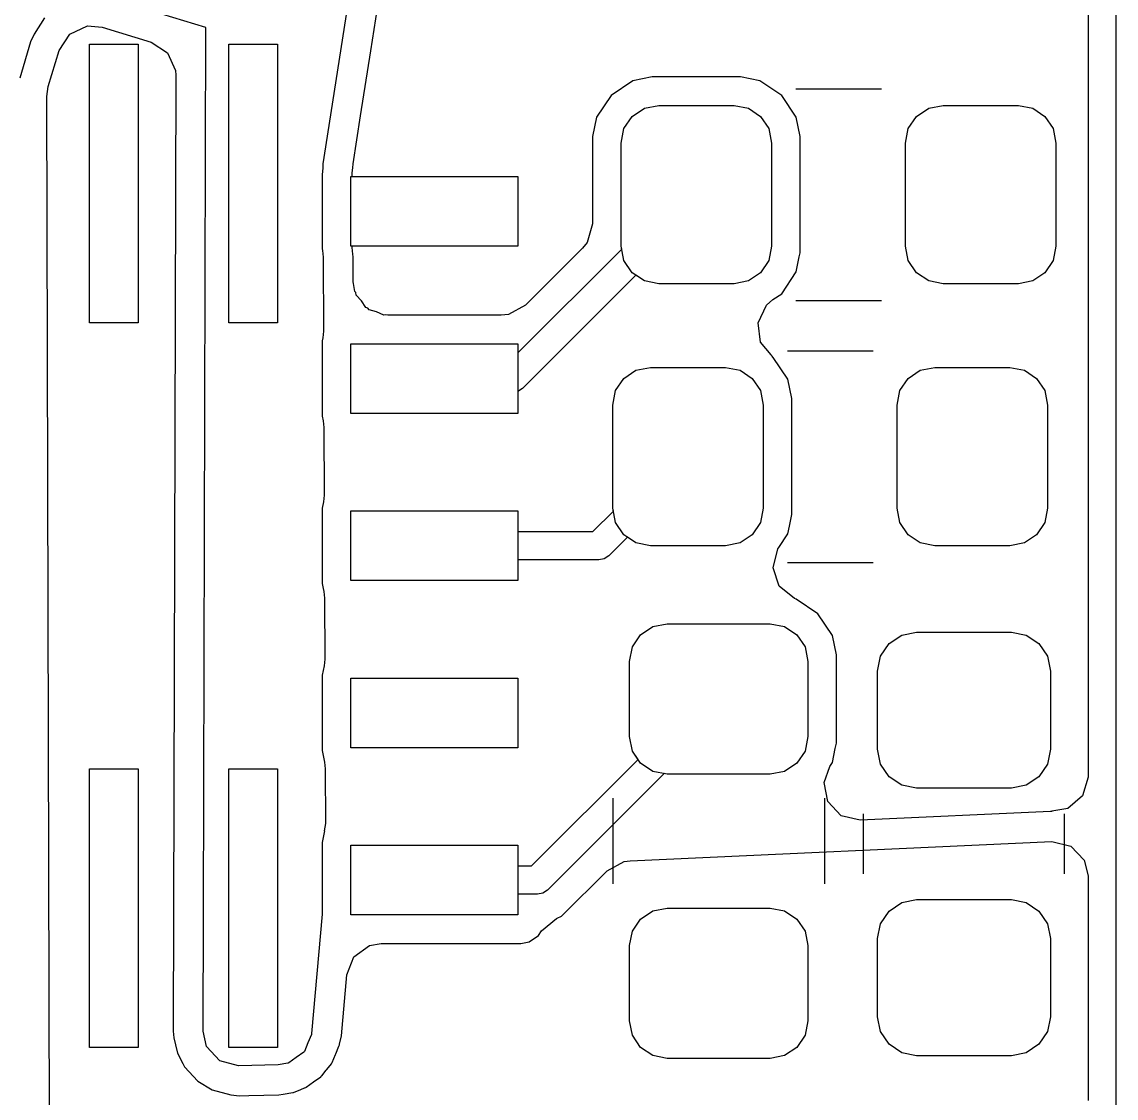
# Model space of a CAD drawing. Extents: x -28 to 34.6, y -6.7 to 48.3.
# Drawn here: x -3.925 to 0, y 3.719 to 7.581 of the extents above; entities that cross this region are included whole.
import ezdxf

# ---------------------------------------------------------------- set-up
doc = ezdxf.new("R2010")
doc.units = 0
doc.layers.add('BLACK', color=7, linetype='CONTINUOUS')

msp = doc.modelspace()

# ---------------------------------------------------------------- linework, layer by layer
at = {"layer": 'BLACK', "linetype": 'CONTINUOUS'}
for p, q in [((0, 0), (0, 15.4)), ((-0.1005, 11.382341), (-0.1005, 4.870903)), ((-2.727697, 7.828486), (-2.845669, 7.071502)), ((-2.673942, 7.477892), (-2.621876, 7.81198)), ((-3.265668, 7.561502), (-3.633802, 7.673543)), ((-3.843686, 7.596068), (-3.881657, 7.537417)), ((-3.881658, 7.537414), (-3.894413, 7.509733)), ((-3.881657, 7.537417), (-3.881658, 7.537414)), ((-3.791754, 7.479211), (-3.753782, 7.537862)), ((-3.753782, 7.537862), (-3.690128, 7.566672)), ((-3.690128, 7.566672), (-3.636794, 7.562504)), ((-3.636794, 7.562504), (-3.461123, 7.509039)), ((-3.2742, 4.37894), (-3.265668, 7.561502)), ((-3.894413, 7.509733), (-3.933139, 7.379472)), ((-3.683168, 6.501502), (-3.683168, 7.501502)), ((-3.683168, 7.501502), (-3.508168, 7.501502)), ((-3.683168, 6.501502), (-3.683168, 7.501502)), ((-3.683168, 7.501502), (-3.508168, 7.501502)), ((-3.508168, 7.501502), (-3.508168, 6.501502)), ((-3.508168, 7.501502), (-3.508168, 6.501502)), ((-3.461123, 7.509039), (-3.402722, 7.470689)), ((-3.183168, 6.501502), (-3.183168, 7.501502)), ((-3.183168, 7.501502), (-3.008168, 7.501502)), ((-3.183168, 6.501502), (-3.183168, 7.501502)), ((-3.183168, 7.501502), (-3.008168, 7.501502)), ((-3.008168, 7.501502), (-3.008168, 6.501502)), ((-3.008168, 7.501502), (-3.008168, 6.501502)), ((-3.830478, 7.348958), (-3.791754, 7.479211)), ((-3.402722, 7.470689), (-3.374323, 7.406851)), ((-2.7103, 7.244595), (-2.673942, 7.477892)), ((-3.373229, 7.39008), (-3.382426, 3.95943)), ((-3.374323, 7.406851), (-3.373229, 7.39008)), ((-1.664022, 7.383602), (-1.733179, 7.369846)), ((-1.66402, 7.383602), (-1.664022, 7.383602)), ((-1.347316, 7.383602), (-1.66402, 7.383602)), ((-1.347314, 7.383602), (-1.347316, 7.383602)), ((-1.278158, 7.369846), (-1.347314, 7.383602)), ((-3.835619, 7.314041), (-3.830478, 7.348958)), ((-1.733179, 7.369846), (-1.811608, 7.317442)), ((-1.278157, 7.369846), (-1.278158, 7.369846)), ((-1.278156, 7.369845), (-1.278157, 7.369846)), ((-1.199728, 7.317442), (-1.278156, 7.369845)), ((-1.149309, 7.341502), (-0.842027, 7.341502)), ((-3.83562, 7.313296), (-3.835548, 7.313795)), ((-3.825768, 3.598918), (-3.83562, 7.313296)), ((-3.835548, 7.313795), (-3.835619, 7.314041)), ((-1.811608, 7.317442), (-1.864012, 7.239013)), ((-1.147325, 7.239014), (-1.199728, 7.317442)), ((-1.736127, 7.241961), (-1.69233, 7.271226)), ((-1.736127, 7.241961), (-1.69233, 7.271226)), ((-1.736127, 7.241961), (-1.69233, 7.271226)), ((-1.69233, 7.271226), (-1.640668, 7.281502)), ((-1.69233, 7.271226), (-1.640668, 7.281502)), ((-1.69233, 7.271226), (-1.640668, 7.281502)), ((-1.640668, 7.281502), (-1.370668, 7.281502)), ((-1.640668, 7.281502), (-1.370668, 7.281502)), ((-1.640668, 7.281502), (-1.370668, 7.281502)), ((-1.370668, 7.281502), (-1.319006, 7.271226)), ((-1.370668, 7.281502), (-1.319006, 7.271226)), ((-1.370668, 7.281502), (-1.319006, 7.271226)), ((-1.319006, 7.271226), (-1.275209, 7.241961)), ((-1.319006, 7.271226), (-1.275209, 7.241961)), ((-1.319006, 7.271226), (-1.275209, 7.241961)), ((-0.716127, 7.241961), (-0.67233, 7.271226)), ((-0.716127, 7.241961), (-0.67233, 7.271226)), ((-0.67233, 7.271226), (-0.620668, 7.281502)), ((-0.67233, 7.271226), (-0.620668, 7.281502)), ((-0.620668, 7.281502), (-0.350668, 7.281502)), ((-0.620668, 7.281502), (-0.350668, 7.281502)), ((-0.350668, 7.281502), (-0.299006, 7.271226)), ((-0.350668, 7.281502), (-0.299006, 7.271226)), ((-0.299006, 7.271226), (-0.255209, 7.241961)), ((-0.299006, 7.271226), (-0.255209, 7.241961)), ((-2.737289, 7.071421), (-2.7103, 7.244595)), ((-1.864012, 7.239013), (-1.877768, 7.169857)), ((-1.765392, 7.198164), (-1.736127, 7.241961)), ((-1.765392, 7.198164), (-1.736127, 7.241961)), ((-1.765392, 7.198164), (-1.736127, 7.241961)), ((-1.275209, 7.241961), (-1.245944, 7.198164)), ((-1.275209, 7.241961), (-1.245944, 7.198164)), ((-1.275209, 7.241961), (-1.245944, 7.198164)), ((-1.147325, 7.239013), (-1.147325, 7.239014)), ((-1.133568, 7.169857), (-1.147325, 7.239013)), ((-0.745392, 7.198164), (-0.716127, 7.241961)), ((-0.745392, 7.198164), (-0.716127, 7.241961)), ((-0.255209, 7.241961), (-0.225944, 7.198164)), ((-0.255209, 7.241961), (-0.225944, 7.198164)), ((-1.775668, 7.146502), (-1.765392, 7.198164)), ((-1.775668, 7.146502), (-1.765392, 7.198164)), ((-1.775668, 7.146502), (-1.765392, 7.198164)), ((-1.245944, 7.198164), (-1.235668, 7.146502)), ((-1.245944, 7.198164), (-1.235668, 7.146502)), ((-1.245944, 7.198164), (-1.235668, 7.146502)), ((-0.755668, 7.146502), (-0.745392, 7.198164)), ((-0.755668, 7.146502), (-0.745392, 7.198164)), ((-0.225944, 7.198164), (-0.215668, 7.146502)), ((-0.225944, 7.198164), (-0.215668, 7.146502)), ((-1.877768, 7.169857), (-1.877768, 6.856999)), ((-1.775668, 6.776502), (-1.775668, 7.146502)), ((-1.775668, 6.776502), (-1.775668, 7.146502)), ((-1.775668, 6.776502), (-1.775668, 7.146502)), ((-1.235668, 7.146502), (-1.235668, 6.776502)), ((-1.235668, 7.146502), (-1.235668, 6.776502)), ((-1.235668, 7.146502), (-1.235668, 6.776502)), ((-1.133568, 6.753148), (-1.133568, 7.169857)), ((-0.755668, 6.776502), (-0.755668, 7.146502)), ((-0.755668, 6.776502), (-0.755668, 7.146502)), ((-0.215668, 7.146502), (-0.215668, 6.776502)), ((-0.215668, 7.146502), (-0.215668, 6.776502)), ((-2.845669, 7.071502), (-2.845624, 7.060035)), ((-2.738636, 7.058039), (-2.737289, 7.071421)), ((-2.847171, 7.042621), (-2.847768, 7.036556)), ((-2.847768, 7.036556), (-2.847768, 6.766451)), ((-2.845624, 7.060035), (-2.847303, 7.042634)), ((-2.847303, 7.042634), (-2.847171, 7.042621)), ((-2.745668, 6.776502), (-2.745668, 7.026502)), ((-2.745668, 7.026502), (-2.740668, 7.026502)), ((-2.745668, 6.776502), (-2.745668, 7.026502)), ((-2.745668, 7.026502), (-2.145668, 7.026502)), ((-2.745668, 6.776502), (-2.745668, 7.026502)), ((-2.745668, 7.026502), (-2.145668, 7.026502)), ((-2.740668, 7.026697), (-2.740094, 7.038616)), ((-2.740668, 7.026502), (-2.740668, 7.026697)), ((-2.740094, 7.038616), (-2.739019, 7.049749)), ((-2.739019, 7.049749), (-2.738636, 7.058039)), ((-2.145668, 7.026502), (-2.145668, 6.776502)), ((-2.145668, 7.026502), (-2.145668, 6.776502)), ((-1.877768, 6.856999), (-1.897453, 6.78996)), ((-2.847768, 6.766451), (-2.847766, 6.766436)), ((-2.847766, 6.766436), (-2.846739, 6.761271)), ((-2.846739, 6.761271), (-2.84436, 6.737582)), ((-2.74053, 6.776502), (-2.745668, 6.776502)), ((-2.145668, 6.776502), (-2.745668, 6.776502)), ((-2.145668, 6.776502), (-2.745668, 6.776502)), ((-2.740454, 6.77384), (-2.74053, 6.776502)), ((-2.740175, 6.771973), (-2.740454, 6.77384)), ((-2.737796, 6.748284), (-2.740175, 6.771973)), ((-2.145668, 6.393344), (-1.773485, 6.765528)), ((-1.914087, 6.769318), (-2.118484, 6.564921)), ((-1.897453, 6.78996), (-1.914087, 6.769318)), ((-1.773485, 6.765528), (-1.775668, 6.776502)), ((-1.765392, 6.72484), (-1.775668, 6.776502)), ((-1.765392, 6.72484), (-1.775668, 6.776502)), ((-1.235668, 6.776502), (-1.245944, 6.72484)), ((-1.235668, 6.776502), (-1.245944, 6.72484)), ((-1.235668, 6.776502), (-1.245944, 6.72484)), ((-1.136537, 6.738225), (-1.133568, 6.753148)), ((-0.745392, 6.72484), (-0.755668, 6.776502)), ((-0.745392, 6.72484), (-0.755668, 6.776502)), ((-0.215668, 6.776502), (-0.225944, 6.72484)), ((-0.215668, 6.776502), (-0.225944, 6.72484)), ((-2.84436, 6.737582), (-2.843316, 6.471646)), ((-2.737261, 6.738002), (-2.737796, 6.748284)), ((-2.736918, 6.650575), (-2.737261, 6.738002)), ((-1.736127, 6.681043), (-1.765392, 6.72484)), ((-1.736127, 6.681043), (-1.765392, 6.72484)), ((-1.245944, 6.72484), (-1.275209, 6.681043)), ((-1.245944, 6.72484), (-1.275209, 6.681043)), ((-1.245944, 6.72484), (-1.275209, 6.681043)), ((-1.147325, 6.68399), (-1.136537, 6.738225)), ((-0.716127, 6.681043), (-0.745392, 6.72484)), ((-0.716127, 6.681043), (-0.745392, 6.72484)), ((-0.225944, 6.72484), (-0.255209, 6.681043)), ((-0.225944, 6.72484), (-0.255209, 6.681043)), ((-1.69233, 6.651778), (-1.736127, 6.681043)), ((-1.69233, 6.651778), (-1.736127, 6.681043)), ((-1.275209, 6.681043), (-1.319006, 6.651778)), ((-1.275209, 6.681043), (-1.319006, 6.651778)), ((-1.275209, 6.681043), (-1.319006, 6.651778)), ((-1.199728, 6.605562), (-1.147325, 6.68399)), ((-0.67233, 6.651778), (-0.716127, 6.681043)), ((-0.67233, 6.651778), (-0.716127, 6.681043)), ((-0.255209, 6.681043), (-0.299006, 6.651778)), ((-0.255209, 6.681043), (-0.299006, 6.651778)), ((-2.736874, 6.649047), (-2.736918, 6.650575)), ((-2.735449, 6.642919), (-2.736874, 6.649047)), ((-2.730852, 6.61427), (-2.735449, 6.642919)), ((-1.723034, 6.672295), (-2.129747, 6.265581)), ((-1.69233, 6.651778), (-1.723034, 6.672295)), ((-1.640668, 6.641502), (-1.69233, 6.651778)), ((-1.640668, 6.641502), (-1.69233, 6.651778)), ((-1.640668, 6.641502), (-1.69233, 6.651778)), ((-1.370668, 6.641502), (-1.640668, 6.641502)), ((-1.370668, 6.641502), (-1.640668, 6.641502)), ((-1.370668, 6.641502), (-1.640668, 6.641502)), ((-1.319006, 6.651778), (-1.370668, 6.641502)), ((-1.319006, 6.651778), (-1.370668, 6.641502)), ((-1.319006, 6.651778), (-1.370668, 6.641502)), ((-0.620668, 6.641502), (-0.67233, 6.651778)), ((-0.620668, 6.641502), (-0.67233, 6.651778)), ((-0.350668, 6.641502), (-0.620668, 6.641502)), ((-0.350668, 6.641502), (-0.620668, 6.641502)), ((-0.299006, 6.651778), (-0.350668, 6.641502)), ((-0.299006, 6.651778), (-0.350668, 6.641502)), ((-2.72772, 6.60969), (-2.730852, 6.61427)), ((-2.725719, 6.601091), (-2.72772, 6.60969)), ((-2.707297, 6.579831), (-2.725719, 6.601091)), ((-1.231136, 6.584577), (-1.199728, 6.605562)), ((-2.691407, 6.556599), (-2.707297, 6.579831)), ((-2.684718, 6.553774), (-2.691407, 6.556599)), ((-2.118484, 6.564921), (-2.179807, 6.531436)), ((-1.284641, 6.501316), (-1.254486, 6.564344)), ((-1.254486, 6.564344), (-1.231136, 6.584577)), ((-1.149309, 6.581502), (-0.842027, 6.581502)), ((-2.679964, 6.548287), (-2.684718, 6.553774)), ((-2.652968, 6.540361), (-2.679964, 6.548287)), ((-2.627046, 6.529409), (-2.652968, 6.540361)), ((-2.619893, 6.530648), (-2.627046, 6.529409)), ((-2.612925, 6.528602), (-2.619893, 6.530648)), ((-2.206165, 6.528602), (-2.612925, 6.528602)), ((-2.179807, 6.531436), (-2.206165, 6.528602)), ((-3.508168, 6.501502), (-3.683168, 6.501502)), ((-3.508168, 6.501502), (-3.683168, 6.501502)), ((-3.008168, 6.501502), (-3.183168, 6.501502)), ((-3.008168, 6.501502), (-3.183168, 6.501502)), ((-1.275934, 6.431991), (-1.284641, 6.501316)), ((-2.845697, 6.446972), (-2.847768, 6.436561)), ((-2.843316, 6.471646), (-2.845697, 6.446972)), ((-2.847768, 6.436561), (-2.847768, 6.166449)), ((-2.745668, 6.176502), (-2.745668, 6.426502)), ((-2.745668, 6.426502), (-2.145668, 6.426502)), ((-2.745668, 6.176502), (-2.745668, 6.426502)), ((-2.745668, 6.426502), (-2.145668, 6.426502)), ((-2.745668, 6.176502), (-2.745668, 6.426502)), ((-2.745668, 6.426502), (-2.145668, 6.426502)), ((-2.145668, 6.426502), (-2.145668, 6.393344)), ((-2.145668, 6.426502), (-2.145668, 6.176502)), ((-2.145668, 6.426502), (-2.145668, 6.176502)), ((-1.237929, 6.386514), (-1.275934, 6.431991)), ((-1.179309, 6.401502), (-0.872027, 6.401502)), ((-1.238364, 6.386078), (-1.237929, 6.386514)), ((-1.233496, 6.38121), (-1.238364, 6.386078)), ((-1.23113, 6.378379), (-1.233496, 6.38121)), ((-1.22973, 6.377444), (-1.23113, 6.378379)), ((-1.22973, 6.377443), (-1.22973, 6.377444)), ((-1.229728, 6.377442), (-1.22973, 6.377443)), ((-1.177325, 6.299014), (-1.229728, 6.377442)), ((-1.766127, 6.301961), (-1.72233, 6.331226)), ((-1.766127, 6.301961), (-1.72233, 6.331226)), ((-1.766127, 6.301961), (-1.72233, 6.331226)), ((-1.72233, 6.331226), (-1.670668, 6.341502)), ((-1.72233, 6.331226), (-1.670668, 6.341502)), ((-1.72233, 6.331226), (-1.670668, 6.341502)), ((-1.670668, 6.341502), (-1.400668, 6.341502)), ((-1.670668, 6.341502), (-1.400668, 6.341502)), ((-1.670668, 6.341502), (-1.400668, 6.341502)), ((-1.400668, 6.341502), (-1.349006, 6.331226)), ((-1.400668, 6.341502), (-1.349006, 6.331226)), ((-1.400668, 6.341502), (-1.349006, 6.331226)), ((-1.349006, 6.331226), (-1.305209, 6.301961)), ((-1.349006, 6.331226), (-1.305209, 6.301961)), ((-1.349006, 6.331226), (-1.305209, 6.301961)), ((-0.746127, 6.301961), (-0.70233, 6.331226)), ((-0.746127, 6.301961), (-0.70233, 6.331226)), ((-0.70233, 6.331226), (-0.650668, 6.341502)), ((-0.70233, 6.331226), (-0.650668, 6.341502)), ((-0.650668, 6.341502), (-0.380668, 6.341502)), ((-0.650668, 6.341502), (-0.380668, 6.341502)), ((-0.380668, 6.341502), (-0.329006, 6.331226)), ((-0.380668, 6.341502), (-0.329006, 6.331226)), ((-0.329006, 6.331226), (-0.285209, 6.301961)), ((-0.329006, 6.331226), (-0.285209, 6.301961)), ((-1.795392, 6.258164), (-1.766127, 6.301961)), ((-1.795392, 6.258164), (-1.766127, 6.301961)), ((-1.795392, 6.258164), (-1.766127, 6.301961)), ((-1.305209, 6.301961), (-1.275944, 6.258164)), ((-1.305209, 6.301961), (-1.275944, 6.258164)), ((-1.305209, 6.301961), (-1.275944, 6.258164)), ((-1.177325, 6.299013), (-1.177325, 6.299014)), ((-1.163568, 6.229857), (-1.177325, 6.299013)), ((-0.775392, 6.258164), (-0.746127, 6.301961)), ((-0.775392, 6.258164), (-0.746127, 6.301961)), ((-0.285209, 6.301961), (-0.255944, 6.258164)), ((-0.285209, 6.301961), (-0.255944, 6.258164)), ((-2.129747, 6.265581), (-2.145668, 6.254944)), ((-2.145668, 6.254944), (-2.145668, 6.176502)), ((-1.805668, 6.206502), (-1.795392, 6.258164)), ((-1.805668, 6.206502), (-1.795392, 6.258164)), ((-1.805668, 6.206502), (-1.795392, 6.258164)), ((-1.275944, 6.258164), (-1.265668, 6.206502)), ((-1.275944, 6.258164), (-1.265668, 6.206502)), ((-1.275944, 6.258164), (-1.265668, 6.206502)), ((-0.785668, 6.206502), (-0.775392, 6.258164)), ((-0.785668, 6.206502), (-0.775392, 6.258164)), ((-0.255944, 6.258164), (-0.245668, 6.206502)), ((-0.255944, 6.258164), (-0.245668, 6.206502)), ((-1.805668, 5.836502), (-1.805668, 6.206502)), ((-1.805668, 5.836502), (-1.805668, 6.206502)), ((-1.805668, 5.836502), (-1.805668, 6.206502)), ((-1.265668, 6.206502), (-1.265668, 5.836502)), ((-1.265668, 6.206502), (-1.265668, 5.836502)), ((-1.265668, 6.206502), (-1.265668, 5.836502)), ((-1.163568, 5.813148), (-1.163568, 6.229857)), ((-0.785668, 5.836502), (-0.785668, 6.206502)), ((-0.785668, 5.836502), (-0.785668, 6.206502)), ((-0.245668, 6.206502), (-0.245668, 5.836502)), ((-0.245668, 6.206502), (-0.245668, 5.836502)), ((-2.847768, 6.166449), (-2.847767, 6.166445)), ((-2.847767, 6.166445), (-2.844339, 6.149205)), ((-2.145668, 6.176502), (-2.745668, 6.176502)), ((-2.145668, 6.176502), (-2.745668, 6.176502)), ((-2.145668, 6.176502), (-2.745668, 6.176502)), ((-2.844339, 6.149205), (-2.84196, 6.125511)), ((-2.84196, 6.125511), (-2.84101, 5.883241)), ((-2.843391, 5.858568), (-2.847768, 5.836561)), ((-2.84101, 5.883241), (-2.843391, 5.858568)), ((-2.847768, 5.836561), (-2.847768, 5.566452)), ((-2.745668, 5.576502), (-2.745668, 5.826502)), ((-2.745668, 5.826502), (-2.145668, 5.826502)), ((-2.745668, 5.576502), (-2.745668, 5.826502)), ((-2.745668, 5.826502), (-2.145668, 5.826502)), ((-2.745668, 5.576502), (-2.745668, 5.826502)), ((-2.745668, 5.826502), (-2.145668, 5.826502)), ((-2.145668, 5.826502), (-2.145668, 5.752302)), ((-2.145668, 5.826502), (-2.145668, 5.576502)), ((-2.145668, 5.826502), (-2.145668, 5.576502)), ((-1.87671, 5.752302), (-1.803485, 5.825528)), ((-1.803485, 5.825528), (-1.805668, 5.836502)), ((-1.795392, 5.78484), (-1.805668, 5.836502)), ((-1.795392, 5.78484), (-1.805668, 5.836502)), ((-1.265668, 5.836502), (-1.275944, 5.78484)), ((-1.265668, 5.836502), (-1.275944, 5.78484)), ((-1.265668, 5.836502), (-1.275944, 5.78484)), ((-1.171794, 5.771797), (-1.163568, 5.813148)), ((-0.775392, 5.78484), (-0.785668, 5.836502)), ((-0.775392, 5.78484), (-0.785668, 5.836502)), ((-0.245668, 5.836502), (-0.255944, 5.78484)), ((-0.245668, 5.836502), (-0.255944, 5.78484)), ((-1.766127, 5.741043), (-1.795392, 5.78484)), ((-1.766127, 5.741043), (-1.795392, 5.78484)), ((-1.275944, 5.78484), (-1.305209, 5.741043)), ((-1.275944, 5.78484), (-1.305209, 5.741043)), ((-1.275944, 5.78484), (-1.305209, 5.741043)), ((-1.177325, 5.74399), (-1.171794, 5.771797)), ((-0.746127, 5.741043), (-0.775392, 5.78484)), ((-0.746127, 5.741043), (-0.775392, 5.78484)), ((-0.255944, 5.78484), (-0.285209, 5.741043)), ((-0.255944, 5.78484), (-0.285209, 5.741043)), ((-2.145668, 5.752302), (-1.87671, 5.752302)), ((-1.753034, 5.732295), (-1.819747, 5.665581)), ((-1.72233, 5.711778), (-1.766127, 5.741043)), ((-1.72233, 5.711778), (-1.766127, 5.741043)), ((-1.72233, 5.711778), (-1.753034, 5.732295)), ((-1.305209, 5.741043), (-1.349006, 5.711778)), ((-1.305209, 5.741043), (-1.349006, 5.711778)), ((-1.305209, 5.741043), (-1.349006, 5.711778)), ((-1.209615, 5.695666), (-1.177325, 5.74399)), ((-0.70233, 5.711778), (-0.746127, 5.741043)), ((-0.70233, 5.711778), (-0.746127, 5.741043)), ((-0.285209, 5.741043), (-0.329006, 5.711778)), ((-0.285209, 5.741043), (-0.329006, 5.711778)), ((-1.670668, 5.701502), (-1.72233, 5.711778)), ((-1.670668, 5.701502), (-1.72233, 5.711778)), ((-1.670668, 5.701502), (-1.72233, 5.711778)), ((-1.400668, 5.701502), (-1.670668, 5.701502)), ((-1.400668, 5.701502), (-1.670668, 5.701502)), ((-1.400668, 5.701502), (-1.670668, 5.701502)), ((-1.349006, 5.711778), (-1.400668, 5.701502)), ((-1.349006, 5.711778), (-1.400668, 5.701502)), ((-1.349006, 5.711778), (-1.400668, 5.701502)), ((-1.213133, 5.690081), (-1.209615, 5.695666)), ((-0.650668, 5.701502), (-0.70233, 5.711778)), ((-0.650668, 5.701502), (-0.70233, 5.711778)), ((-0.380668, 5.701502), (-0.650668, 5.701502)), ((-0.380668, 5.701502), (-0.650668, 5.701502)), ((-0.329006, 5.711778), (-0.380668, 5.701502)), ((-0.329006, 5.711778), (-0.380668, 5.701502)), ((-1.836228, 5.654569), (-1.855668, 5.650702)), ((-1.819747, 5.665581), (-1.836228, 5.654569)), ((-1.230414, 5.622383), (-1.213133, 5.690081)), ((-1.855668, 5.650702), (-2.145668, 5.650702)), ((-2.145668, 5.650702), (-2.145668, 5.576502)), ((-1.208351, 5.556088), (-1.230414, 5.622383)), ((-1.179309, 5.641502), (-0.872027, 5.641502)), ((-2.145668, 5.576502), (-2.745668, 5.576502)), ((-2.145668, 5.576502), (-2.745668, 5.576502)), ((-2.145668, 5.576502), (-2.745668, 5.576502)), ((-2.847768, 5.566452), (-2.847767, 5.566448)), ((-2.847767, 5.566448), (-2.844218, 5.548602)), ((-2.844218, 5.548602), (-2.841939, 5.537144)), ((-2.841939, 5.537144), (-2.839559, 5.513446)), ((-1.153949, 5.512245), (-1.208351, 5.556088)), ((-2.839559, 5.513446), (-2.838701, 5.294845)), ((-1.148159, 5.509847), (-1.153949, 5.512245)), ((-1.148157, 5.509846), (-1.148159, 5.509847)), ((-1.148156, 5.509845), (-1.148157, 5.509846)), ((-1.069728, 5.457442), (-1.148156, 5.509845)), ((-1.017325, 5.379014), (-1.069728, 5.457442)), ((-1.66233, 5.411226), (-1.610668, 5.421502)), ((-1.66233, 5.411226), (-1.610668, 5.421502)), ((-1.66233, 5.411226), (-1.610668, 5.421502)), ((-1.610668, 5.421502), (-1.240668, 5.421502)), ((-1.610668, 5.421502), (-1.240668, 5.421502)), ((-1.610668, 5.421502), (-1.240668, 5.421502)), ((-1.240668, 5.421502), (-1.189006, 5.411226)), ((-1.240668, 5.421502), (-1.189006, 5.411226)), ((-1.240668, 5.421502), (-1.189006, 5.411226)), ((-1.735392, 5.338164), (-1.706127, 5.381961)), ((-1.735392, 5.338164), (-1.706127, 5.381961)), ((-1.735392, 5.338164), (-1.706127, 5.381961)), ((-1.706127, 5.381961), (-1.66233, 5.411226)), ((-1.706127, 5.381961), (-1.66233, 5.411226)), ((-1.706127, 5.381961), (-1.66233, 5.411226)), ((-1.189006, 5.411226), (-1.145209, 5.381961)), ((-1.189006, 5.411226), (-1.145209, 5.381961)), ((-1.189006, 5.411226), (-1.145209, 5.381961)), ((-1.145209, 5.381961), (-1.115944, 5.338164)), ((-1.145209, 5.381961), (-1.115944, 5.338164)), ((-1.145209, 5.381961), (-1.115944, 5.338164)), ((-1.017325, 5.379013), (-1.017325, 5.379014)), ((-1.003568, 5.309857), (-1.017325, 5.379013)), ((-0.814663, 5.350497), (-0.769244, 5.380845)), ((-0.814663, 5.350497), (-0.769244, 5.380845)), ((-0.769244, 5.380845), (-0.715668, 5.391502)), ((-0.769244, 5.380845), (-0.715668, 5.391502)), ((-0.715668, 5.391502), (-0.375668, 5.391502)), ((-0.715668, 5.391502), (-0.375668, 5.391502)), ((-0.375668, 5.391502), (-0.322092, 5.380845)), ((-0.375668, 5.391502), (-0.322092, 5.380845)), ((-0.322092, 5.380845), (-0.276673, 5.350497)), ((-0.322092, 5.380845), (-0.276673, 5.350497)), ((-0.845011, 5.305078), (-0.814663, 5.350497)), ((-0.845011, 5.305078), (-0.814663, 5.350497)), ((-0.276673, 5.350497), (-0.246325, 5.305078)), ((-0.276673, 5.350497), (-0.246325, 5.305078)), ((-1.745668, 5.286502), (-1.735392, 5.338164)), ((-1.745668, 5.286502), (-1.735392, 5.338164)), ((-1.745668, 5.286502), (-1.735392, 5.338164)), ((-1.115944, 5.338164), (-1.105668, 5.286502)), ((-1.115944, 5.338164), (-1.105668, 5.286502)), ((-1.115944, 5.338164), (-1.105668, 5.286502)), ((-1.003568, 4.993148), (-1.003568, 5.309857)), ((-0.855668, 5.251502), (-0.845011, 5.305078)), ((-0.855668, 5.251502), (-0.845011, 5.305078)), ((-0.246325, 5.305078), (-0.235668, 5.251502)), ((-0.246325, 5.305078), (-0.235668, 5.251502)), ((-2.841083, 5.270167), (-2.847768, 5.236561)), ((-2.838701, 5.294845), (-2.841083, 5.270167)), ((-1.745668, 5.016502), (-1.745668, 5.286502)), ((-1.745668, 5.016502), (-1.745668, 5.286502)), ((-1.745668, 5.016502), (-1.745668, 5.286502)), ((-1.105668, 5.286502), (-1.105668, 5.016502)), ((-1.105668, 5.286502), (-1.105668, 5.016502)), ((-1.105668, 5.286502), (-1.105668, 5.016502)), ((-2.847768, 5.236561), (-2.847768, 4.966452)), ((-2.745668, 4.976502), (-2.745668, 5.226502)), ((-2.745668, 5.226502), (-2.145668, 5.226502)), ((-2.745668, 4.976502), (-2.745668, 5.226502)), ((-2.745668, 5.226502), (-2.145668, 5.226502)), ((-2.745668, 4.976502), (-2.745668, 5.226502)), ((-2.745668, 5.226502), (-2.145668, 5.226502)), ((-2.145668, 5.226502), (-2.145668, 4.976502)), ((-2.145668, 5.226502), (-2.145668, 4.976502)), ((-2.145668, 5.226502), (-2.145668, 4.976502)), ((-0.855668, 4.971502), (-0.855668, 5.251502)), ((-0.855668, 4.971502), (-0.855668, 5.251502)), ((-0.235668, 5.251502), (-0.235668, 4.971502)), ((-0.235668, 5.251502), (-0.235668, 4.971502)), ((-1.735392, 4.96484), (-1.745668, 5.016502)), ((-1.735392, 4.96484), (-1.745668, 5.016502)), ((-1.735392, 4.96484), (-1.745668, 5.016502)), ((-1.105668, 5.016502), (-1.115944, 4.96484)), ((-1.105668, 5.016502), (-1.115944, 4.96484)), ((-1.105668, 5.016502), (-1.115944, 4.96484)), ((-1.007505, 4.973356), (-1.003568, 4.993148)), ((-2.847768, 4.966452), (-2.847767, 4.966448)), ((-2.847767, 4.966448), (-2.841844, 4.936665)), ((-2.145668, 4.976502), (-2.745668, 4.976502)), ((-2.145668, 4.976502), (-2.745668, 4.976502)), ((-2.145668, 4.976502), (-2.745668, 4.976502)), ((-1.714876, 4.934137), (-1.735392, 4.96484)), ((-1.706127, 4.921043), (-1.735392, 4.96484)), ((-1.706127, 4.921043), (-1.735392, 4.96484)), ((-1.115944, 4.96484), (-1.145209, 4.921043)), ((-1.115944, 4.96484), (-1.145209, 4.921043)), ((-1.115944, 4.96484), (-1.145209, 4.921043)), ((-1.017325, 4.92399), (-1.007505, 4.973356)), ((-0.845011, 4.917926), (-0.855668, 4.971502)), ((-0.845011, 4.917926), (-0.855668, 4.971502)), ((-0.235668, 4.971502), (-0.246325, 4.917926)), ((-0.235668, 4.971502), (-0.246325, 4.917926)), ((-2.841844, 4.936665), (-2.839539, 4.925075)), ((-2.839539, 4.925075), (-2.837159, 4.901377)), ((-2.09671, 4.552302), (-1.714876, 4.934137)), ((-1.66233, 4.891778), (-1.706127, 4.921043)), ((-1.66233, 4.891778), (-1.706127, 4.921043)), ((-1.145209, 4.921043), (-1.189006, 4.891778)), ((-1.145209, 4.921043), (-1.189006, 4.891778)), ((-1.145209, 4.921043), (-1.189006, 4.891778)), ((-1.047707, 4.852066), (-1.027395, 4.90892)), ((-1.027395, 4.90892), (-1.017325, 4.92399)), ((-0.814663, 4.872507), (-0.845011, 4.917926)), ((-0.814663, 4.872507), (-0.845011, 4.917926)), ((-0.246325, 4.917926), (-0.276673, 4.872507)), ((-0.246325, 4.917926), (-0.276673, 4.872507)), ((-3.683168, 3.901502), (-3.683168, 4.901502)), ((-3.683168, 4.901502), (-3.508168, 4.901502)), ((-3.683168, 3.901502), (-3.683168, 4.901502)), ((-3.683168, 4.901502), (-3.508168, 4.901502)), ((-3.508168, 4.901502), (-3.508168, 3.901502)), ((-3.508168, 4.901502), (-3.508168, 3.901502)), ((-3.183168, 3.901502), (-3.183168, 4.901502)), ((-3.183168, 4.901502), (-3.008168, 4.901502)), ((-3.183168, 3.901502), (-3.183168, 4.901502)), ((-3.183168, 4.901502), (-3.008168, 4.901502)), ((-3.008168, 4.901502), (-3.008168, 3.901502)), ((-3.008168, 4.901502), (-3.008168, 3.901502)), ((-2.837159, 4.901377), (-2.836387, 4.704668)), ((-1.621643, 4.883686), (-2.039747, 4.465581)), ((-1.610668, 4.881502), (-1.66233, 4.891778)), ((-1.610668, 4.881502), (-1.66233, 4.891778)), ((-1.610668, 4.881502), (-1.621643, 4.883686)), ((-1.240668, 4.881502), (-1.610668, 4.881502)), ((-1.240668, 4.881502), (-1.610668, 4.881502)), ((-1.240668, 4.881502), (-1.610668, 4.881502)), ((-1.189006, 4.891778), (-1.240668, 4.881502)), ((-1.189006, 4.891778), (-1.240668, 4.881502)), ((-1.189006, 4.891778), (-1.240668, 4.881502)), ((-0.769244, 4.842159), (-0.814663, 4.872507)), ((-0.769244, 4.842159), (-0.814663, 4.872507)), ((-0.276673, 4.872507), (-0.322092, 4.842159)), ((-0.276673, 4.872507), (-0.322092, 4.842159)), ((-0.1005, 4.870903), (-0.120185, 4.803864)), ((-1.034623, 4.783432), (-1.047707, 4.852066)), ((-0.715668, 4.831502), (-0.769244, 4.842159)), ((-0.715668, 4.831502), (-0.769244, 4.842159)), ((-0.375668, 4.831502), (-0.715668, 4.831502)), ((-0.375668, 4.831502), (-0.715668, 4.831502)), ((-0.322092, 4.842159), (-0.375668, 4.831502)), ((-0.322092, 4.842159), (-0.375668, 4.831502)), ((-1.805668, 4.795143), (-1.805668, 4.487861)), ((-1.045668, 4.795143), (-1.045668, 4.487861)), ((-0.120185, 4.803864), (-0.172989, 4.758109)), ((-0.98651, 4.732768), (-1.034623, 4.783432)), ((-0.172989, 4.758109), (-0.230573, 4.748479)), ((-0.918643, 4.716159), (-0.98651, 4.732768)), ((-0.235039, 4.747341), (-0.918643, 4.716159)), ((-0.905668, 4.523666), (-0.905668, 4.739338)), ((-0.235032, 4.747341), (-0.235039, 4.747341)), ((-0.235027, 4.747341), (-0.235032, 4.747341)), ((-0.235023, 4.747341), (-0.235027, 4.747341)), ((-0.230605, 4.747226), (-0.235023, 4.747341)), ((-0.230573, 4.748479), (-0.230605, 4.747226)), ((-0.185668, 4.523666), (-0.185668, 4.739338)), ((-2.839462, 4.678314), (-2.847768, 4.636559)), ((-2.836387, 4.704668), (-2.841491, 4.678718)), ((-2.841491, 4.678718), (-2.839462, 4.678314)), ((-2.847768, 4.636559), (-2.847768, 4.389839)), ((-1.743796, 4.571307), (-0.230147, 4.640352)), ((-0.230147, 4.640352), (-0.162284, 4.623743)), ((-2.745668, 4.376502), (-2.745668, 4.626502)), ((-2.745668, 4.626502), (-2.145668, 4.626502)), ((-2.745668, 4.376502), (-2.745668, 4.626502)), ((-2.745668, 4.626502), (-2.145668, 4.626502)), ((-2.745668, 4.376502), (-2.745668, 4.626502)), ((-2.745668, 4.626502), (-2.145668, 4.626502)), ((-2.145668, 4.626502), (-2.145668, 4.552302)), ((-2.145668, 4.626502), (-2.145668, 4.376502)), ((-2.145668, 4.626502), (-2.145668, 4.376502)), ((-0.162284, 4.623743), (-0.11417, 4.573079)), ((-1.825817, 4.53512), (-1.764496, 4.568603)), ((-1.764496, 4.568603), (-1.743796, 4.571307)), ((-0.11417, 4.573079), (-0.1005, 4.516481)), ((-2.145668, 4.552302), (-2.09671, 4.552302)), ((-1.989057, 4.371879), (-1.825817, 4.53512)), ((-0.1005, 4.516481), (-0.1005, 3.710751)), ((-2.075668, 4.450702), (-2.145668, 4.450702)), ((-2.145668, 4.450702), (-2.145668, 4.376502)), ((-2.056228, 4.454569), (-2.075668, 4.450702)), ((-2.039747, 4.465581), (-2.056228, 4.454569)), ((-1.66233, 4.391226), (-1.610668, 4.401502)), ((-1.66233, 4.391226), (-1.610668, 4.401502)), ((-1.610668, 4.401502), (-1.240668, 4.401502)), ((-1.610668, 4.401502), (-1.240668, 4.401502)), ((-1.240668, 4.401502), (-1.189006, 4.391226)), ((-1.240668, 4.401502), (-1.189006, 4.391226)), ((-0.814663, 4.390497), (-0.769244, 4.420845)), ((-0.814663, 4.390497), (-0.769244, 4.420845)), ((-0.769244, 4.420845), (-0.715668, 4.431502)), ((-0.769244, 4.420845), (-0.715668, 4.431502)), ((-0.715668, 4.431502), (-0.375668, 4.431502)), ((-0.715668, 4.431502), (-0.375668, 4.431502)), ((-0.375668, 4.431502), (-0.322092, 4.420845)), ((-0.375668, 4.431502), (-0.322092, 4.420845)), ((-0.322092, 4.420845), (-0.276673, 4.390497)), ((-0.322092, 4.420845), (-0.276673, 4.390497)), ((-3.275326, 3.95915), (-3.2742, 4.37894)), ((-2.848248, 4.37894), (-2.88595, 3.951652)), ((-2.847768, 4.389839), (-2.848248, 4.37894)), ((-2.145668, 4.376502), (-2.745668, 4.376502)), ((-2.145668, 4.376502), (-2.745668, 4.376502)), ((-2.145668, 4.376502), (-2.745668, 4.376502)), ((-2.060983, 4.319468), (-2.007376, 4.364271)), ((-2.007376, 4.364271), (-2.005433, 4.365097)), ((-2.005433, 4.365097), (-1.989057, 4.371879)), ((-1.735392, 4.318164), (-1.706127, 4.361961)), ((-1.735392, 4.318164), (-1.706127, 4.361961)), ((-1.706127, 4.361961), (-1.66233, 4.391226)), ((-1.706127, 4.361961), (-1.66233, 4.391226)), ((-1.189006, 4.391226), (-1.145209, 4.361961)), ((-1.189006, 4.391226), (-1.145209, 4.361961)), ((-1.145209, 4.361961), (-1.115944, 4.318164)), ((-1.145209, 4.361961), (-1.115944, 4.318164)), ((-0.845011, 4.345078), (-0.814663, 4.390497)), ((-0.845011, 4.345078), (-0.814663, 4.390497)), ((-0.276673, 4.390497), (-0.246325, 4.345078)), ((-0.276673, 4.390497), (-0.246325, 4.345078)), ((-2.072058, 4.302892), (-2.060983, 4.319468)), ((-1.745668, 4.266502), (-1.735392, 4.318164)), ((-1.745668, 4.266502), (-1.735392, 4.318164)), ((-1.115944, 4.318164), (-1.105668, 4.266502)), ((-1.115944, 4.318164), (-1.105668, 4.266502)), ((-0.855668, 4.291502), (-0.845011, 4.345078)), ((-0.855668, 4.291502), (-0.845011, 4.345078)), ((-0.246325, 4.345078), (-0.235668, 4.291502)), ((-0.246325, 4.345078), (-0.235668, 4.291502)), ((-2.135614, 4.274403), (-2.105831, 4.280326)), ((-2.105831, 4.280326), (-2.072058, 4.302892)), ((-0.855668, 4.011502), (-0.855668, 4.291502)), ((-0.855668, 4.011502), (-0.855668, 4.291502)), ((-0.235668, 4.291502), (-0.235668, 4.011502)), ((-0.235668, 4.291502), (-0.235668, 4.011502)), ((-2.734434, 4.226352), (-2.677813, 4.267288)), ((-2.677813, 4.267288), (-2.636415, 4.274403)), ((-2.636415, 4.274403), (-2.135617, 4.274403)), ((-2.135617, 4.274403), (-2.135614, 4.274403)), ((-1.745668, 3.996502), (-1.745668, 4.266502)), ((-1.745668, 3.996502), (-1.745668, 4.266502)), ((-1.105668, 4.266502), (-1.105668, 3.996502)), ((-1.105668, 4.266502), (-1.105668, 3.996502)), ((-2.759935, 4.161302), (-2.734434, 4.226352)), ((-2.779264, 3.942239), (-2.759935, 4.161302)), ((-0.845011, 3.957926), (-0.855668, 4.011502)), ((-0.845011, 3.957926), (-0.855668, 4.011502)), ((-0.235668, 4.011502), (-0.246325, 3.957926)), ((-0.235668, 4.011502), (-0.246325, 3.957926)), ((-1.735392, 3.94484), (-1.745668, 3.996502)), ((-1.735392, 3.94484), (-1.745668, 3.996502)), ((-1.105668, 3.996502), (-1.115944, 3.94484)), ((-1.105668, 3.996502), (-1.115944, 3.94484)), ((-3.382426, 3.95943), (-3.379702, 3.935149)), ((-3.379702, 3.935149), (-3.379701, 3.935141)), ((-3.379701, 3.935141), (-3.374135, 3.910938)), ((-3.262726, 3.904357), (-3.275326, 3.95915)), ((-2.88631, 3.948139), (-2.899324, 3.917538)), ((-2.88595, 3.951652), (-2.886619, 3.949947)), ((-2.886619, 3.949947), (-2.88631, 3.948139)), ((-2.786146, 3.912977), (-2.779264, 3.942239)), ((-1.706127, 3.901043), (-1.735392, 3.94484)), ((-1.706127, 3.901043), (-1.735392, 3.94484)), ((-1.115944, 3.94484), (-1.145209, 3.901043)), ((-1.115944, 3.94484), (-1.145209, 3.901043)), ((-0.814663, 3.912507), (-0.845011, 3.957926)), ((-0.814663, 3.912507), (-0.845011, 3.957926)), ((-0.246325, 3.957926), (-0.276673, 3.912507)), ((-0.246325, 3.957926), (-0.276673, 3.912507)), ((-3.508168, 3.901502), (-3.683168, 3.901502)), ((-3.508168, 3.901502), (-3.683168, 3.901502)), ((-3.374135, 3.910938), (-3.367102, 3.880355)), ((-3.215598, 3.852775), (-3.262726, 3.904357)), ((-3.008168, 3.901502), (-3.183168, 3.901502)), ((-3.008168, 3.901502), (-3.183168, 3.901502)), ((-2.911451, 3.886602), (-2.912936, 3.885529)), ((-2.899324, 3.917538), (-2.911451, 3.886602)), ((-2.799495, 3.878616), (-2.787753, 3.906224)), ((-2.787753, 3.906228), (-2.786504, 3.910934)), ((-2.787753, 3.906224), (-2.787753, 3.906228)), ((-2.786504, 3.910934), (-2.786146, 3.912977)), ((-1.66233, 3.871778), (-1.706127, 3.901043)), ((-1.66233, 3.871778), (-1.706127, 3.901043)), ((-1.145209, 3.901043), (-1.189006, 3.871778)), ((-1.145209, 3.901043), (-1.189006, 3.871778)), ((-0.769244, 3.882159), (-0.814663, 3.912507)), ((-0.769244, 3.882159), (-0.814663, 3.912507)), ((-0.276673, 3.912507), (-0.322092, 3.882159)), ((-0.276673, 3.912507), (-0.322092, 3.882159)), ((-3.367102, 3.880355), (-3.347901, 3.843757)), ((-3.148064, 3.834861), (-3.215598, 3.852775)), ((-2.941142, 3.865136), (-2.968072, 3.845666)), ((-2.913653, 3.883842), (-2.941142, 3.865136)), ((-2.912936, 3.885529), (-2.913653, 3.883842)), ((-2.815084, 3.841957), (-2.812095, 3.84689)), ((-2.812095, 3.84689), (-2.811744, 3.847508)), ((-2.811744, 3.847508), (-2.811739, 3.847514)), ((-2.811739, 3.847514), (-2.80079, 3.875448)), ((-2.80079, 3.875448), (-2.799495, 3.878616)), ((-1.610668, 3.861502), (-1.66233, 3.871778)), ((-1.610668, 3.861502), (-1.66233, 3.871778)), ((-1.240668, 3.861502), (-1.610668, 3.861502)), ((-1.240668, 3.861502), (-1.610668, 3.861502)), ((-1.189006, 3.871778), (-1.240668, 3.861502)), ((-1.189006, 3.871778), (-1.240668, 3.861502)), ((-0.715668, 3.871502), (-0.769244, 3.882159)), ((-0.715668, 3.871502), (-0.769244, 3.882159)), ((-0.375668, 3.871502), (-0.715668, 3.871502)), ((-0.375668, 3.871502), (-0.715668, 3.871502)), ((-0.322092, 3.882159), (-0.375668, 3.871502)), ((-0.322092, 3.882159), (-0.375668, 3.871502)), ((-3.347901, 3.843757), (-3.341794, 3.832117)), ((-3.341794, 3.832117), (-3.341793, 3.832115)), ((-3.341793, 3.832115), (-3.294667, 3.780536)), ((-3.006208, 3.838594), (-3.148064, 3.834861)), ((-2.971417, 3.844534), (-3.006208, 3.838594)), ((-2.970384, 3.845238), (-2.971417, 3.844534)), ((-2.968072, 3.845666), (-2.970384, 3.845238)), ((-2.848726, 3.799792), (-2.833279, 3.819724)), ((-2.833279, 3.819724), (-2.831165, 3.822374)), ((-2.831165, 3.822374), (-2.815086, 3.84195)), ((-2.815086, 3.84195), (-2.815084, 3.841957)), ((-3.294667, 3.780536), (-3.294668, 3.780536)), ((-3.294668, 3.780536), (-3.294666, 3.780535)), ((-3.294666, 3.780535), (-3.243058, 3.749255)), ((-2.905322, 3.758874), (-2.879635, 3.777446)), ((-2.879635, 3.777446), (-2.8534, 3.795298)), ((-2.8534, 3.795298), (-2.851149, 3.798041)), ((-2.851149, 3.798041), (-2.848728, 3.79979)), ((-2.848728, 3.79979), (-2.848726, 3.799792)), ((-3.243058, 3.749255), (-3.175524, 3.731341)), ((-3.175524, 3.731341), (-3.145247, 3.727798)), ((-3.111202, 3.728694), (-3.003391, 3.731531)), ((-3.003391, 3.731531), (-2.988183, 3.733022)), ((-2.988183, 3.733022), (-2.953392, 3.738962)), ((-2.953392, 3.738962), (-2.95339, 3.738964)), ((-2.95339, 3.738964), (-2.953003, 3.739029)), ((-2.953003, 3.739029), (-2.952832, 3.739069)), ((-2.952832, 3.739069), (-2.951046, 3.739609)), ((-2.951046, 3.739609), (-2.951011, 3.73962)), ((-2.951011, 3.73962), (-2.948657, 3.740332)), ((-2.948657, 3.740332), (-2.948656, 3.740333)), ((-2.948656, 3.740333), (-2.948644, 3.740336)), ((-2.948644, 3.740336), (-2.948594, 3.740352)), ((-2.948594, 3.740352), (-2.948577, 3.740355)), ((-2.948577, 3.740355), (-2.927252, 3.749486)), ((-2.927252, 3.749486), (-2.924928, 3.750452)), ((-2.924928, 3.750452), (-2.911102, 3.756032)), ((-2.911102, 3.756032), (-2.9111, 3.756034)), ((-2.9111, 3.756034), (-2.910202, 3.756396)), ((-2.910202, 3.756396), (-2.9069, 3.757981)), ((-2.9069, 3.757981), (-2.905329, 3.758872)), ((-2.905329, 3.758872), (-2.905322, 3.758874)), ((-3.145247, 3.727798), (-3.145243, 3.727799)), ((-3.145243, 3.727799), (-3.145241, 3.727798)), ((-3.145241, 3.727798), (-3.111202, 3.728694))]:
    msp.add_line(p, q, dxfattribs=at)

doc.saveas('drawing.dxf')
